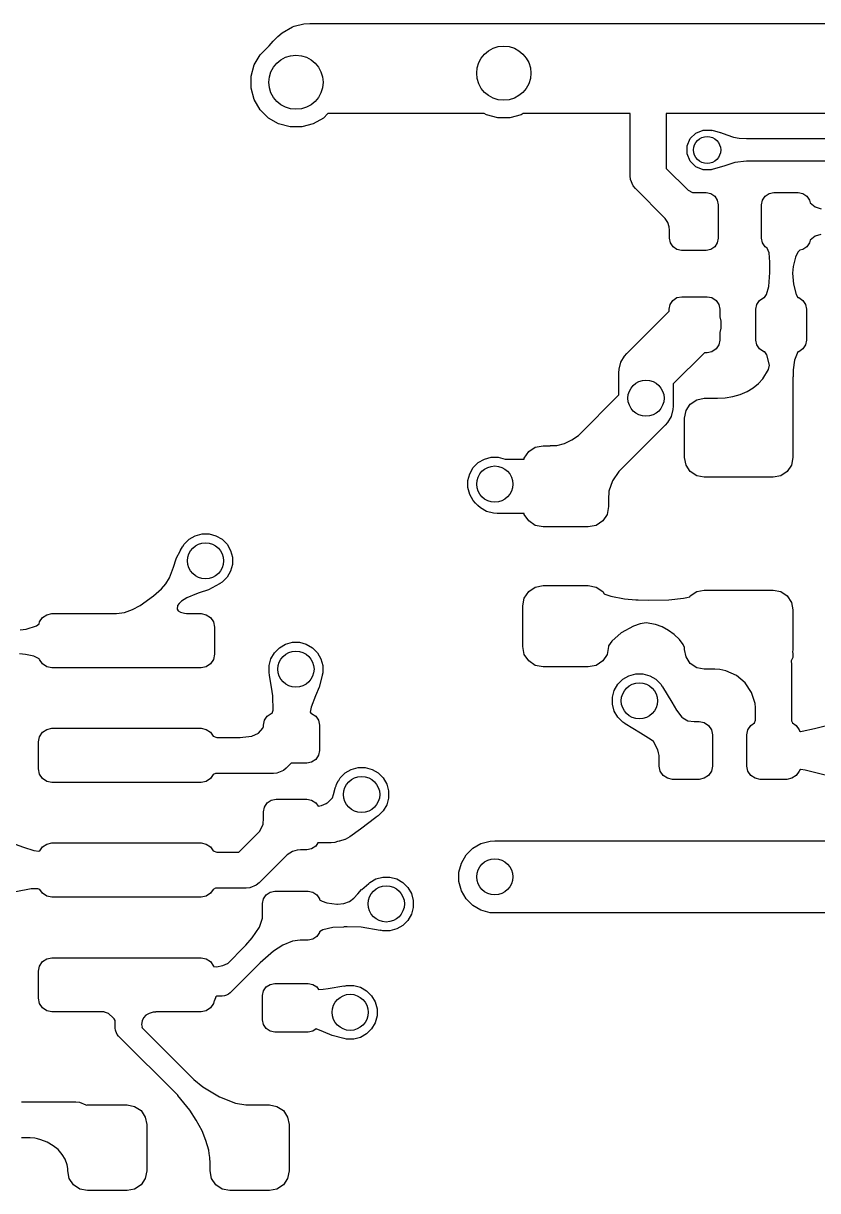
# Model space of a CAD drawing. Extents: x 89 to 178, y -115 to -57.
# Drawn here: x 138.38 to 147.17, y -103.38 to -90.45 of the extents above; entities that cross this region are included whole.
import ezdxf

# ---------------------------------------------------------------- set-up
doc = ezdxf.new("R2010")
doc.units = 0
doc.layers.add('BLACK', color=7, linetype='CONTINUOUS')

msp = doc.modelspace()

# ---------------------------------------------------------------- linework, layer by layer
at = {"layer": 'BLACK', "linetype": 'CONTINUOUS'}
for p, q in [((141.247619, -90.551323), (141.360658, -90.48606)), ((141.360658, -90.48606), (141.381207, -90.480554)), ((141.381207, -90.480554), (141.486737, -90.452277)), ((141.486737, -90.452277), (141.486752, -90.452277)), ((141.486752, -90.452277), (141.552, -90.448)), ((141.552, -90.448), (145.4, -90.448)), ((145.4, -90.448), (146.4, -90.448)), ((146.4, -90.448), (148.767489, -90.448)), ((141.146447, -90.646447), (141.198447, -90.594447)), ((141.198447, -90.594447), (141.24761, -90.551331)), ((141.24761, -90.551331), (141.247619, -90.551323)), ((141.003323, -90.795619), (141.095619, -90.703323)), ((141.095619, -90.703323), (141.100505, -90.700501)), ((141.100505, -90.700501), (141.103324, -90.69562)), ((141.103324, -90.69562), (141.146447, -90.646447)), ((140.93806, -90.908658), (141.003323, -90.795619)), ((140.904278, -91.034737), (140.93806, -90.908658)), ((140.904278, -91.165263), (140.904278, -91.034737)), ((140.93806, -91.291342), (140.904278, -91.165263)), ((141.003323, -91.404381), (140.93806, -91.291342)), ((141.095619, -91.496677), (141.003323, -91.404381)), ((141.208658, -91.56194), (141.095619, -91.496677)), ((141.704381, -91.496677), (141.591342, -91.56194)), ((141.753058, -91.448), (141.704381, -91.496677)), ((143.484513, -91.448), (141.753058, -91.448)), ((143.508658, -91.46194), (143.484513, -91.448)), ((143.634737, -91.495722), (143.508658, -91.46194)), ((143.765263, -91.495722), (143.634737, -91.495722)), ((143.891342, -91.46194), (143.765263, -91.495722)), ((143.915487, -91.448), (143.891342, -91.46194)), ((145.098, -91.448), (143.915487, -91.448)), ((145.098, -92.137), (145.098, -91.448)), ((146.4, -91.448), (145.498, -91.448)), ((145.498, -91.448), (145.498, -92.054158)), ((148.560383, -91.448), (146.4, -91.448)), ((141.334737, -91.595722), (141.208658, -91.56194)), ((141.465263, -91.595722), (141.334737, -91.595722)), ((141.591342, -91.56194), (141.465263, -91.595722)), ((145.824997, -91.662919), (145.906105, -91.629323)), ((145.906105, -91.629323), (145.993895, -91.629323)), ((145.993895, -91.629323), (146.002325, -91.632815)), ((146.002325, -91.632815), (146.005238, -91.632249)), ((146.005238, -91.632249), (146.005791, -91.632375)), ((146.005791, -91.632375), (146.095672, -91.65544)), ((145.729323, -91.806105), (145.762919, -91.724997)), ((145.762919, -91.724997), (145.824997, -91.662919)), ((146.095672, -91.65544), (146.096805, -91.655795)), ((146.096805, -91.655795), (146.167303, -91.681993)), ((146.167303, -91.681993), (146.240248, -91.707943)), ((146.240248, -91.707943), (146.240252, -91.707943)), ((146.240252, -91.707943), (146.240253, -91.707944)), ((146.240253, -91.707944), (146.305291, -91.720367)), ((146.305291, -91.720367), (146.305293, -91.720367)), ((146.305293, -91.720367), (146.305298, -91.720368)), ((146.305298, -91.720368), (146.384576, -91.724431)), ((146.384576, -91.724431), (146.385772, -91.725)), ((146.385772, -91.725), (148.606, -91.725)), ((145.729323, -91.893895), (145.729323, -91.806105)), ((145.762919, -91.975003), (145.729323, -91.893895)), ((145.824997, -92.037081), (145.762919, -91.975003)), ((145.906105, -92.070677), (145.824997, -92.037081)), ((146.14573, -92.026532), (146.006093, -92.06713)), ((146.146789, -92.026168), (146.14573, -92.026532)), ((146.167293, -92.018009), (146.146789, -92.026168)), ((146.167336, -92.017993), (146.167293, -92.018009)), ((146.258366, -91.987534), (146.167336, -92.017993)), ((146.385041, -91.97597), (146.258366, -91.987534)), ((146.38711, -91.975), (146.385041, -91.97597)), ((148.554224, -91.975), (146.38711, -91.975)), ((145.101843, -92.176018), (145.098, -92.137)), ((145.498, -92.054158), (145.73886, -92.295018)), ((145.993895, -92.070677), (145.906105, -92.070677)), ((146.003222, -92.066813), (145.993895, -92.070677)), ((146.006093, -92.06713), (146.003222, -92.066813)), ((145.131706, -92.248114), (145.101843, -92.176018)), ((145.156579, -92.278421), (145.131706, -92.248114)), ((145.486194, -92.608036), (145.156579, -92.278421)), ((145.73886, -92.295018), (145.789427, -92.320122)), ((145.789427, -92.320122), (145.851055, -92.321656)), ((145.851055, -92.321656), (145.85183, -92.322)), ((145.85183, -92.322), (145.938, -92.322)), ((145.938, -92.322), (145.989662, -92.332276)), ((145.989662, -92.332276), (146.033459, -92.361541)), ((146.033459, -92.361541), (146.062724, -92.405338)), ((146.062724, -92.405338), (146.073, -92.457)), ((146.553, -92.457), (146.563276, -92.405338)), ((146.563276, -92.405338), (146.592541, -92.361541)), ((146.592541, -92.361541), (146.636338, -92.332276)), ((146.636338, -92.332276), (146.688, -92.322)), ((146.688, -92.322), (146.958, -92.322)), ((146.958, -92.322), (147.009662, -92.332276)), ((147.009662, -92.332276), (147.053459, -92.361541)), ((147.053459, -92.361541), (147.082724, -92.405338)), ((147.082724, -92.405338), (147.088892, -92.436349)), ((146.073, -92.457), (146.073, -92.827)), ((146.553, -92.827), (146.553, -92.457)), ((147.088892, -92.436349), (147.145531, -92.479342)), ((147.145531, -92.479342), (147.210583, -92.500539)), ((145.514079, -92.652759), (145.486194, -92.608036)), ((145.529344, -92.702088), (145.514079, -92.652759)), ((145.531859, -92.737692), (145.529344, -92.702088)), ((145.532707, -92.741311), (145.531859, -92.737692)), ((145.533, -92.741605), (145.532707, -92.741311)), ((145.533, -92.827), (145.533, -92.741605)), ((147.143797, -92.805502), (147.088877, -92.847725)), ((147.207783, -92.786038), (147.143797, -92.805502)), ((145.543276, -92.878662), (145.533, -92.827)), ((145.572541, -92.922459), (145.543276, -92.878662)), ((145.616338, -92.951724), (145.572541, -92.922459)), ((146.033459, -92.922459), (145.989662, -92.951724)), ((146.062724, -92.878662), (146.033459, -92.922459)), ((146.073, -92.827), (146.062724, -92.878662)), ((146.563276, -92.878662), (146.553, -92.827)), ((146.592541, -92.922459), (146.563276, -92.878662)), ((146.6157, -92.937934), (146.592541, -92.922459)), ((146.635583, -92.989515), (146.6157, -92.937934)), ((147.053459, -92.922459), (147.009662, -92.951724)), ((147.082724, -92.878662), (147.053459, -92.922459)), ((147.088877, -92.847725), (147.082724, -92.878662)), ((145.668, -92.962), (145.616338, -92.951724)), ((145.938, -92.962), (145.668, -92.962)), ((145.989662, -92.951724), (145.938, -92.962)), ((146.645, -93.093445), (146.635583, -92.989515)), ((146.928195, -93.036614), (146.901649, -93.142064)), ((146.928198, -93.036607), (146.928195, -93.036614)), ((146.955111, -92.982015), (146.928198, -93.036607)), ((146.974356, -92.958746), (146.955111, -92.982014)), ((146.955111, -92.982014), (146.955111, -92.982015)), ((147.009662, -92.951724), (146.974356, -92.958746)), ((146.645, -93.204085), (146.645, -93.093445)), ((146.901649, -93.142064), (146.896281, -93.21466)), ((146.631749, -93.360892), (146.64414, -93.205768)), ((146.64414, -93.205768), (146.645, -93.204085)), ((146.896281, -93.21466), (146.904244, -93.336773)), ((146.585301, -93.483891), (146.605903, -93.451516)), ((146.605903, -93.451516), (146.631749, -93.360892)), ((146.904244, -93.336773), (146.904244, -93.336774)), ((146.904244, -93.336774), (146.933666, -93.450474)), ((146.933666, -93.450474), (146.933666, -93.450475)), ((146.933666, -93.450475), (146.954424, -93.483836)), ((145.53, -93.615), (145.540657, -93.561424)), ((145.540657, -93.561424), (145.571005, -93.516005)), ((145.571005, -93.516005), (145.616424, -93.485657)), ((145.616424, -93.485657), (145.67, -93.475)), ((145.67, -93.475), (145.95, -93.475)), ((145.95, -93.475), (146.003576, -93.485657)), ((146.003576, -93.485657), (146.048995, -93.516005)), ((146.048995, -93.516005), (146.079343, -93.561424)), ((146.079343, -93.561424), (146.09, -93.615)), ((146.49, -93.615), (146.500657, -93.561424)), ((146.500657, -93.561424), (146.531005, -93.516005)), ((146.531005, -93.516005), (146.576424, -93.485657)), ((146.576424, -93.485657), (146.585301, -93.483891)), ((146.954424, -93.483836), (146.963576, -93.485657)), ((146.963576, -93.485657), (147.008995, -93.516005)), ((147.008995, -93.516005), (147.039343, -93.561424)), ((147.039343, -93.561424), (147.05, -93.615)), ((145.061368, -94.104368), (145.53, -93.635736)), ((145.53, -93.635736), (145.53, -93.615)), ((146.09, -93.615), (146.09, -93.699438)), ((146.09, -93.699438), (146.102434, -93.745841)), ((146.49, -93.955), (146.49, -93.615)), ((147.05, -93.615), (147.05, -93.955)), ((146.102434, -93.824158), (146.09, -93.870561)), ((146.102434, -93.745841), (146.102434, -93.824158)), ((146.09, -93.955), (146.079343, -94.008576)), ((146.09, -93.870561), (146.09, -93.955)), ((146.500657, -94.008576), (146.49, -93.955)), ((147.05, -93.955), (147.039343, -94.008576)), ((145.035494, -94.133872), (145.061368, -94.104368)), ((145.919264, -94.095), (145.5735, -94.440764)), ((145.95, -94.095), (145.919264, -94.095)), ((146.003576, -94.084343), (145.95, -94.095)), ((146.048995, -94.053995), (146.003576, -94.084343)), ((146.079343, -94.008576), (146.048995, -94.053995)), ((146.531005, -94.053995), (146.500657, -94.008576)), ((146.576424, -94.084343), (146.531005, -94.053995)), ((146.58802, -94.086649), (146.576424, -94.084343)), ((146.609072, -94.119461), (146.58802, -94.086649)), ((146.953295, -94.086387), (146.918202, -94.179218)), ((146.963576, -94.084343), (146.953295, -94.086387)), ((147.008995, -94.053995), (146.963576, -94.084343)), ((147.039343, -94.008576), (147.008995, -94.053995)), ((144.976067, -94.277342), (144.996336, -94.201695)), ((144.996336, -94.201695), (145.035494, -94.133872)), ((146.639791, -94.232369), (146.609072, -94.119461)), ((146.630533, -94.280945), (146.639968, -94.234854)), ((146.639968, -94.234854), (146.639791, -94.232369)), ((146.918199, -94.17923), (146.902901, -94.286272)), ((146.9182, -94.179224), (146.918199, -94.179228)), ((146.918199, -94.179228), (146.918199, -94.17923)), ((146.918202, -94.179218), (146.9182, -94.179224)), ((144.9735, -94.3165), (144.976067, -94.277342)), ((144.9735, -94.562236), (144.9735, -94.3165)), ((146.567694, -94.385317), (146.63053, -94.28095)), ((146.63053, -94.280949), (146.630533, -94.280945)), ((146.63053, -94.28095), (146.63053, -94.280949)), ((146.90037, -94.363682), (146.9, -94.364498)), ((146.9, -94.364498), (146.9, -94.81875)), ((146.9029, -94.286286), (146.90037, -94.363682)), ((146.902901, -94.286272), (146.9029, -94.286286)), ((145.5735, -94.440764), (145.5735, -94.6)), ((146.392545, -94.524377), (146.460072, -94.483659)), ((146.460072, -94.483659), (146.51896, -94.436619)), ((146.51896, -94.436619), (146.567691, -94.385321)), ((146.567691, -94.385321), (146.567692, -94.385318)), ((146.567692, -94.385318), (146.567694, -94.385317)), ((144.524902, -95.010833), (144.9735, -94.562236)), ((145.5735, -94.6), (145.5735, -94.600006)), ((145.5735, -94.600006), (145.5735, -94.6865)), ((145.76407, -94.66407), (145.835038, -94.616651)), ((145.835038, -94.616651), (145.91875, -94.6)), ((145.91875, -94.6), (146.060655, -94.6)), ((146.060655, -94.6), (146.063046, -94.599306)), ((146.063046, -94.599306), (146.148663, -94.596271)), ((146.148663, -94.596271), (146.235936, -94.581698)), ((146.235936, -94.581698), (146.316253, -94.557881)), ((146.316253, -94.557881), (146.392545, -94.524377)), ((145.570933, -94.725658), (145.550664, -94.801305)), ((145.5735, -94.6865), (145.570933, -94.725652)), ((145.570933, -94.725652), (145.570933, -94.725658)), ((145.7, -94.81875), (145.716651, -94.735038)), ((145.716651, -94.735038), (145.76407, -94.66407)), ((145.511506, -94.869128), (145.485632, -94.898632)), ((145.550664, -94.801305), (145.511506, -94.869128)), ((145.7, -95.25625), (145.7, -94.81875)), ((146.9, -94.81875), (146.9, -95.25625)), ((144.452771, -95.059402), (144.524902, -95.010833)), ((145.485632, -94.898632), (144.971611, -95.412652)), ((143.975901, -95.190901), (144.048896, -95.142127)), ((144.048896, -95.142127), (144.135, -95.125)), ((144.135, -95.125), (144.212941, -95.125)), ((144.212941, -95.125), (144.215474, -95.124456)), ((144.215474, -95.124456), (144.286453, -95.122168)), ((144.286453, -95.122168), (144.371303, -95.099033)), ((144.371303, -95.099033), (144.452771, -95.059402)), ((143.485195, -95.272836), (143.560842, -95.252567)), ((143.560842, -95.252567), (143.639158, -95.252567)), ((143.639158, -95.252567), (143.714805, -95.272836)), ((143.924918, -95.275), (143.927127, -95.263896)), ((143.927127, -95.263896), (143.975901, -95.190901)), ((145.716651, -95.339962), (145.7, -95.25625)), ((146.9, -95.25625), (146.883349, -95.339962)), ((143.322836, -95.435195), (143.361994, -95.367372)), ((143.361994, -95.367372), (143.417372, -95.311994)), ((143.417372, -95.311994), (143.485195, -95.272836)), ((143.714805, -95.272836), (143.718553, -95.275)), ((143.718553, -95.275), (143.924918, -95.275)), ((145.76407, -95.41093), (145.716651, -95.339962)), ((146.883349, -95.339962), (146.83593, -95.41093)), ((143.302567, -95.510842), (143.322836, -95.435195)), ((143.302567, -95.589158), (143.302567, -95.510842)), ((144.90384, -95.513962), (144.86302, -95.628011)), ((144.971611, -95.412652), (144.90384, -95.513962)), ((145.835038, -95.458349), (145.76407, -95.41093)), ((145.91875, -95.475), (145.835038, -95.458349)), ((146.68125, -95.475), (145.91875, -95.475)), ((146.764962, -95.458349), (146.68125, -95.475)), ((146.83593, -95.41093), (146.764962, -95.458349)), ((143.322836, -95.664805), (143.302567, -95.589158)), ((144.86302, -95.628015), (144.86044, -95.72057)), ((144.86302, -95.628011), (144.86302, -95.628015)), ((143.361994, -95.732628), (143.322836, -95.664805)), ((143.387868, -95.762132), (143.361994, -95.732628)), ((143.412868, -95.787132), (143.387868, -95.762132)), ((143.442372, -95.813006), (143.412868, -95.787132)), ((144.86044, -95.72057), (144.86, -95.721553)), ((144.86, -95.721553), (144.86, -95.8)), ((143.510195, -95.852164), (143.442372, -95.813006)), ((143.585842, -95.872433), (143.510195, -95.852164)), ((143.625, -95.875), (143.585842, -95.872433)), ((143.924918, -95.875), (143.625, -95.875)), ((143.927127, -95.886104), (143.924918, -95.875)), ((143.975901, -95.959099), (143.927127, -95.886104)), ((144.842873, -95.886104), (144.794099, -95.959099)), ((144.86, -95.8), (144.842873, -95.886104)), ((144.048896, -96.007873), (143.975901, -95.959099)), ((144.135, -96.025), (144.048896, -96.007873)), ((144.635, -96.025), (144.135, -96.025)), ((144.721104, -96.007873), (144.635, -96.025)), ((144.794099, -95.959099), (144.721104, -96.007873)), ((140.161994, -96.217372), (140.217372, -96.161994)), ((140.217372, -96.161994), (140.285195, -96.122836)), ((140.285195, -96.122836), (140.360842, -96.102567)), ((140.360842, -96.102567), (140.439158, -96.102567)), ((140.439158, -96.102567), (140.514805, -96.122836)), ((140.514805, -96.122836), (140.582628, -96.161994)), ((140.582628, -96.161994), (140.638006, -96.217372)), ((140.074735, -96.375516), (140.122771, -96.285435)), ((140.122771, -96.285435), (140.122836, -96.285195)), ((140.122836, -96.285195), (140.12367, -96.283749)), ((140.12367, -96.283749), (140.144499, -96.244691)), ((140.144499, -96.244691), (140.147777, -96.241995)), ((140.147777, -96.241995), (140.161994, -96.217372)), ((140.638006, -96.217372), (140.677164, -96.285195)), ((140.677164, -96.285195), (140.697433, -96.360842)), ((140.043793, -96.471467), (140.073918, -96.377448)), ((140.073918, -96.377448), (140.074735, -96.375516)), ((140.697433, -96.360842), (140.697433, -96.439158)), ((140.000669, -96.590257), (140.043793, -96.471467)), ((140.677164, -96.514805), (140.638006, -96.582628)), ((140.697433, -96.439158), (140.677164, -96.514805)), ((139.910703, -96.710015), (139.958723, -96.655762)), ((139.958723, -96.655762), (140.000669, -96.590257)), ((140.555429, -96.655537), (140.433661, -96.721578)), ((140.556319, -96.655001), (140.555429, -96.655537)), ((140.558306, -96.652048), (140.556319, -96.655001)), ((140.582628, -96.638006), (140.558306, -96.652048)), ((140.638006, -96.582628), (140.582628, -96.638006)), ((143.975901, -96.740901), (144.048896, -96.692127)), ((144.048896, -96.692127), (144.135, -96.675)), ((144.135, -96.675), (144.635, -96.675)), ((144.635, -96.675), (144.721104, -96.692127)), ((144.721104, -96.692127), (144.794099, -96.740901)), ((139.677273, -96.893514), (139.825717, -96.787416)), ((139.825717, -96.787416), (139.910703, -96.710015)), ((140.193109, -96.80849), (140.134858, -96.848557)), ((140.193112, -96.808488), (140.193109, -96.808489)), ((140.193109, -96.808489), (140.193109, -96.80849)), ((140.29891, -96.764631), (140.193112, -96.808488)), ((140.298921, -96.764627), (140.29891, -96.764631)), ((140.298923, -96.764627), (140.298921, -96.764627)), ((140.328316, -96.756267), (140.298923, -96.764627)), ((140.328756, -96.756133), (140.328316, -96.756267)), ((140.431724, -96.722412), (140.328756, -96.756133)), ((140.433661, -96.721578), (140.431724, -96.722412)), ((143.91, -96.9), (143.927127, -96.813896)), ((143.927127, -96.813896), (143.975901, -96.740901)), ((144.794099, -96.740901), (144.810543, -96.765511)), ((144.810543, -96.765511), (144.817901, -96.769583)), ((144.817901, -96.769583), (144.817903, -96.769584)), ((144.817903, -96.769584), (144.883063, -96.792197)), ((144.883063, -96.792197), (144.883066, -96.792198)), ((144.883066, -96.792198), (145.034086, -96.820651)), ((145.034086, -96.820651), (145.034094, -96.820651)), ((145.034094, -96.820651), (145.034104, -96.820653)), ((145.034104, -96.820653), (145.160238, -96.830508)), ((145.526388, -96.830545), (145.688405, -96.812142)), ((145.688405, -96.812142), (145.726819, -96.807779)), ((145.726819, -96.807779), (145.72682, -96.807778)), ((145.72682, -96.807778), (145.726826, -96.807778)), ((145.726826, -96.807778), (145.757731, -96.798556)), ((145.757731, -96.798556), (145.76407, -96.78907)), ((145.76407, -96.78907), (145.835038, -96.741651)), ((145.835038, -96.741651), (145.91875, -96.725)), ((145.91875, -96.725), (146.68125, -96.725)), ((146.68125, -96.725), (146.764962, -96.741651)), ((146.764962, -96.741651), (146.83593, -96.78907)), ((146.83593, -96.78907), (146.883349, -96.860038)), ((139.501235, -96.970955), (139.590785, -96.938902)), ((139.590785, -96.938902), (139.677273, -96.893514)), ((140.090932, -96.895833), (140.086202, -96.93458)), ((140.086202, -96.93458), (140.086202, -96.934582)), ((140.086202, -96.934582), (140.097316, -96.952634)), ((140.106202, -96.874358), (140.090932, -96.895833)), ((140.134856, -96.848559), (140.106202, -96.874358)), ((140.134858, -96.848557), (140.134856, -96.848559)), ((143.91, -97.35), (143.91, -96.9)), ((145.160238, -96.830508), (145.186767, -96.832581)), ((145.186767, -96.832581), (145.298532, -96.834774)), ((145.298532, -96.834774), (145.298804, -96.834893)), ((145.298804, -96.834893), (145.526388, -96.830545)), ((146.883349, -96.860038), (146.9, -96.94375)), ((146.9, -96.94375), (146.9, -97.38125)), ((138.557433, -97.09763), (138.561418, -97.077597)), ((138.561418, -97.077597), (138.593934, -97.028934)), ((138.593934, -97.028934), (138.642597, -96.996418)), ((138.642597, -96.996418), (138.7, -96.985)), ((138.7, -96.985), (139.40986, -96.985)), ((139.40986, -96.985), (139.411132, -96.983723)), ((139.411132, -96.983723), (139.414036, -96.982933)), ((139.414036, -96.982933), (139.501235, -96.970955)), ((140.097316, -96.952634), (140.097319, -96.952637)), ((140.097319, -96.952637), (140.121103, -96.967977)), ((140.121103, -96.967977), (140.121105, -96.967978)), ((140.121105, -96.967978), (140.167809, -96.980372)), ((140.167809, -96.980372), (140.189729, -96.981791)), ((140.189729, -96.981791), (140.196248, -96.985)), ((140.196248, -96.985), (140.35, -96.985)), ((140.35, -96.985), (140.407403, -96.996418)), ((140.407403, -96.996418), (140.456066, -97.028934)), ((140.456066, -97.028934), (140.488582, -97.077597)), ((140.488582, -97.077597), (140.5, -97.135)), ((138.349069, -97.165238), (138.414524, -97.157414)), ((138.414524, -97.157414), (138.528538, -97.11859)), ((138.528538, -97.11859), (138.557433, -97.09763)), ((140.5, -97.135), (140.5, -97.435)), ((144.999298, -97.195815), (144.894894, -97.288878)), ((145.134755, -97.123277), (144.999298, -97.195815)), ((145.208678, -97.099186), (145.134755, -97.123277)), ((145.274967, -97.087107), (145.208678, -97.099186)), ((145.379652, -97.104806), (145.274967, -97.087107)), ((145.379665, -97.10481), (145.379652, -97.104806)), ((145.451792, -97.132366), (145.379665, -97.10481)), ((145.524033, -97.171514), (145.451792, -97.132366)), ((145.586985, -97.2176), (145.524033, -97.171514)), ((141.217372, -97.361994), (141.285195, -97.322836)), ((141.285195, -97.322836), (141.360842, -97.302567)), ((141.360842, -97.302567), (141.439158, -97.302567)), ((141.439158, -97.302567), (141.514805, -97.322836)), ((141.514805, -97.322836), (141.582628, -97.361994)), ((144.894894, -97.288879), (144.86, -97.342597)), ((144.894894, -97.288878), (144.894894, -97.288879)), ((145.643202, -97.27317), (145.586985, -97.2176)), ((145.643206, -97.273174), (145.643202, -97.27317)), ((145.683508, -97.328145), (145.643206, -97.273174)), ((145.7, -97.361028), (145.683508, -97.328145)), ((138.408596, -97.436016), (138.342658, -97.431436)), ((138.49825, -97.456555), (138.408596, -97.436016)), ((138.498252, -97.456556), (138.49825, -97.456555)), ((138.559975, -97.485153), (138.498252, -97.456556)), ((140.5, -97.435), (140.488582, -97.492403)), ((141.122836, -97.485195), (141.161994, -97.417372)), ((141.161994, -97.417372), (141.217372, -97.361994)), ((141.582628, -97.361994), (141.638006, -97.417372)), ((141.638006, -97.417372), (141.677164, -97.485195)), ((143.927127, -97.436104), (143.91, -97.35)), ((143.975901, -97.509099), (143.927127, -97.436104)), ((144.842873, -97.436104), (144.794099, -97.509099)), ((144.86, -97.35), (144.842873, -97.436104)), ((144.86, -97.342597), (144.86, -97.35)), ((145.7, -97.38125), (145.7, -97.361028)), ((145.716651, -97.464962), (145.7, -97.38125)), ((145.76407, -97.53593), (145.716651, -97.464962)), ((146.897598, -97.469387), (146.881204, -97.508965)), ((146.9, -97.38125), (146.893931, -97.411761)), ((146.893931, -97.411761), (146.897598, -97.420614)), ((146.897598, -97.420614), (146.897598, -97.469387)), ((138.561418, -97.492403), (138.559975, -97.485153)), ((138.593934, -97.541066), (138.561418, -97.492403)), ((138.642597, -97.573582), (138.593934, -97.541066)), ((138.7, -97.585), (138.642597, -97.573582)), ((140.35, -97.585), (138.7, -97.585)), ((140.407403, -97.573582), (140.35, -97.585)), ((140.456066, -97.541066), (140.407403, -97.573582)), ((140.488582, -97.492403), (140.456066, -97.541066)), ((141.102567, -97.560842), (141.122836, -97.485195)), ((141.102567, -97.639158), (141.102567, -97.560842)), ((141.677164, -97.485195), (141.697433, -97.560842)), ((141.697433, -97.560842), (141.697433, -97.639158)), ((144.048896, -97.557873), (143.975901, -97.509099)), ((144.135, -97.575), (144.048896, -97.557873)), ((144.635, -97.575), (144.135, -97.575)), ((144.721104, -97.557873), (144.635, -97.575)), ((144.794099, -97.509099), (144.721104, -97.557873)), ((145.835038, -97.583349), (145.76407, -97.53593)), ((145.91875, -97.6), (145.835038, -97.583349)), ((146.881204, -97.508965), (146.885, -97.5475)), ((146.885, -97.5475), (146.885, -98.173231)), ((141.109064, -97.663408), (141.102567, -97.639158)), ((141.10761, -97.669665), (141.109064, -97.663408)), ((141.129029, -97.798871), (141.10761, -97.669665)), ((141.690946, -97.670593), (141.65597, -97.798871)), ((141.697433, -97.639158), (141.690318, -97.665708)), ((141.690318, -97.665708), (141.691126, -97.669835)), ((141.691126, -97.669835), (141.690946, -97.670593)), ((144.961994, -97.767372), (145.017372, -97.711994)), ((145.017372, -97.711994), (145.085195, -97.672836)), ((145.085195, -97.672836), (145.160842, -97.652567)), ((145.160842, -97.652567), (145.239158, -97.652567)), ((145.239158, -97.652567), (145.314805, -97.672836)), ((145.314805, -97.672836), (145.382628, -97.711994)), ((145.382628, -97.711994), (145.438006, -97.767372)), ((146.032317, -97.6), (145.91875, -97.6)), ((146.034905, -97.60127), (146.032317, -97.6)), ((146.089322, -97.604732), (146.034905, -97.60127)), ((146.089332, -97.604733), (146.089322, -97.604732)), ((146.156683, -97.618371), (146.089332, -97.604733)), ((146.156696, -97.618374), (146.156683, -97.618371)), ((146.274438, -97.670088), (146.156696, -97.618374)), ((146.274441, -97.67009), (146.274438, -97.670088)), ((146.36997, -97.751566), (146.274441, -97.67009)), ((141.145147, -97.896106), (141.129029, -97.798871)), ((141.655452, -97.800364), (141.614815, -97.896099)), ((141.65597, -97.798871), (141.655452, -97.800364)), ((144.902567, -97.910842), (144.922836, -97.835195)), ((144.922836, -97.835195), (144.961994, -97.767372)), ((145.438006, -97.767372), (145.451416, -97.790599)), ((145.451416, -97.790599), (145.4555, -97.793348)), ((145.4555, -97.793348), (145.455757, -97.793752)), ((145.455757, -97.793752), (145.558924, -97.963996)), ((146.36997, -97.751567), (146.36997, -97.751566)), ((146.369973, -97.751569), (146.36997, -97.751567)), ((146.44106, -97.859236), (146.369973, -97.751569)), ((141.145392, -97.897582), (141.145147, -97.896106)), ((141.149197, -98.055694), (141.145392, -97.897582)), ((141.614815, -97.896099), (141.567462, -98.020897)), ((144.902567, -97.989158), (144.902567, -97.910842)), ((145.558924, -97.963996), (145.611608, -98.053179)), ((146.480312, -97.981933), (146.44106, -97.859236)), ((146.480312, -97.981935), (146.480312, -97.981933)), ((146.484085, -98.026051), (146.480312, -97.981935)), ((141.081005, -98.121005), (141.126424, -98.090657)), ((141.126424, -98.090657), (141.136301, -98.088692)), ((141.136301, -98.088692), (141.149197, -98.055694)), ((141.56746, -98.020904), (141.558149, -98.075455)), ((141.558149, -98.075455), (141.565052, -98.088961)), ((141.565052, -98.088961), (141.573576, -98.090657)), ((141.567462, -98.020897), (141.56746, -98.020904)), ((141.573576, -98.090657), (141.618995, -98.121005)), ((144.922836, -98.064805), (144.902567, -97.989158)), ((144.961994, -98.132628), (144.922836, -98.064805)), ((145.611608, -98.053179), (145.669379, -98.129802)), ((146.485, -98.028018), (146.484085, -98.026051)), ((146.485, -98.1639), (146.485, -98.028018)), ((141.033319, -98.25419), (141.04, -98.234195)), ((141.04, -98.22), (141.050657, -98.166424)), ((141.04, -98.234195), (141.04, -98.22)), ((141.050657, -98.166424), (141.081005, -98.121005)), ((141.618995, -98.121005), (141.649343, -98.166424)), ((141.649343, -98.166424), (141.66, -98.22)), ((141.66, -98.22), (141.66, -98.5)), ((145.017372, -98.188006), (144.961994, -98.132628)), ((145.04054, -98.201382), (145.017372, -98.188006)), ((145.043752, -98.205757), (145.04054, -98.201382)), ((145.21396, -98.308901), (145.043752, -98.205757)), ((145.669379, -98.129802), (145.679333, -98.140482)), ((145.679333, -98.140482), (145.737141, -98.170914)), ((145.737141, -98.170914), (145.806145, -98.178437)), ((145.806145, -98.178437), (145.808997, -98.18)), ((145.808997, -98.18), (145.8625, -98.18)), ((145.8625, -98.18), (145.918946, -98.191228)), ((145.918946, -98.191228), (145.966798, -98.223202)), ((145.966798, -98.223202), (145.998772, -98.271054)), ((146.401228, -98.271054), (146.433202, -98.223202)), ((146.433202, -98.223202), (146.4738, -98.196074)), ((146.4738, -98.196074), (146.485, -98.1639)), ((146.885, -98.173231), (146.895661, -98.195715)), ((146.895661, -98.195715), (146.936798, -98.223202)), ((146.936798, -98.223202), (146.968772, -98.271054)), ((147.136303, -98.256099), (147.329635, -98.208668)), ((138.55, -98.405), (138.561418, -98.347597)), ((138.561418, -98.347597), (138.593934, -98.298934)), ((138.593934, -98.298934), (138.642597, -98.266418)), ((138.642597, -98.266418), (138.7, -98.255)), ((138.7, -98.255), (140.35, -98.255)), ((140.35, -98.255), (140.407403, -98.266418)), ((140.407403, -98.266418), (140.456066, -98.298934)), ((140.456066, -98.298934), (140.484234, -98.341091)), ((140.484234, -98.341091), (140.523607, -98.355)), ((140.523607, -98.355), (140.783155, -98.355)), ((140.783155, -98.355), (140.783227, -98.35497)), ((140.783227, -98.35497), (140.811087, -98.354781)), ((140.811087, -98.354781), (140.913663, -98.342651)), ((140.913663, -98.342651), (140.986893, -98.309754)), ((140.986893, -98.309754), (141.033319, -98.25419)), ((145.21396, -98.308902), (145.21396, -98.308901)), ((145.213996, -98.308924), (145.21396, -98.308902)), ((145.331506, -98.38128), (145.213996, -98.308924)), ((145.998772, -98.271054), (146.01, -98.3275)), ((146.01, -98.3275), (146.01, -98.6725)), ((146.39, -98.3275), (146.401228, -98.271054)), ((146.39, -98.6725), (146.39, -98.3275)), ((146.968772, -98.271054), (146.970949, -98.282003)), ((146.970949, -98.282003), (146.984146, -98.28912)), ((146.984146, -98.28912), (147.002039, -98.288029)), ((147.002039, -98.288029), (147.002041, -98.288028)), ((147.002041, -98.288028), (147.002048, -98.288028)), ((147.002048, -98.288028), (147.136303, -98.256099)), ((138.55, -98.705), (138.55, -98.405)), ((141.66, -98.5), (141.649343, -98.553576)), ((145.33151, -98.381284), (145.331506, -98.38128)), ((145.331513, -98.381286), (145.33151, -98.381284)), ((145.355017, -98.402088), (145.331513, -98.381286)), ((145.405592, -98.495081), (145.355017, -98.402088)), ((145.405592, -98.495084), (145.405592, -98.495081)), ((145.405594, -98.495087), (145.405592, -98.495084)), ((145.412963, -98.525723), (145.405594, -98.495087)), ((141.573576, -98.629343), (141.52, -98.64)), ((141.618995, -98.598995), (141.573576, -98.629343)), ((141.649343, -98.553576), (141.618995, -98.598995)), ((145.419834, -98.554284), (145.412963, -98.525723)), ((145.419953, -98.598736), (145.419834, -98.554284)), ((145.42, -98.598984), (145.419953, -98.598736)), ((145.42, -98.6725), (145.42, -98.598984)), ((138.561418, -98.762403), (138.55, -98.705)), ((140.510128, -98.755743), (140.484736, -98.768157)), ((140.517016, -98.755), (140.510128, -98.755743)), ((141.15, -98.755), (140.517016, -98.755)), ((141.189018, -98.751157), (141.15, -98.755)), ((141.261114, -98.721294), (141.189018, -98.751157)), ((141.291421, -98.696421), (141.261114, -98.721294)), ((141.347842, -98.64), (141.291421, -98.696421)), ((141.52, -98.64), (141.347842, -98.64)), ((141.888994, -98.804976), (141.944372, -98.749598)), ((141.944372, -98.749598), (142.012195, -98.71044)), ((142.012195, -98.71044), (142.087842, -98.690171)), ((142.087842, -98.690171), (142.166158, -98.690171)), ((142.166158, -98.690171), (142.241805, -98.71044)), ((142.241805, -98.71044), (142.309628, -98.749598)), ((142.309628, -98.749598), (142.365006, -98.804976)), ((145.431228, -98.728946), (145.42, -98.6725)), ((145.463202, -98.776798), (145.431228, -98.728946)), ((145.998772, -98.728946), (145.966798, -98.776798)), ((146.01, -98.6725), (145.998772, -98.728946)), ((146.401228, -98.728946), (146.39, -98.6725)), ((146.433202, -98.776798), (146.401228, -98.728946)), ((146.968772, -98.728946), (146.936798, -98.776798)), ((146.97026, -98.721461), (146.968772, -98.728946)), ((146.98853, -98.711433), (146.97026, -98.721461)), ((147.035995, -98.718092), (146.98853, -98.711433)), ((147.136234, -98.743882), (147.035994, -98.718092)), ((147.035994, -98.718092), (147.035995, -98.718092)), ((147.136361, -98.743914), (147.136234, -98.743882)), ((147.329634, -98.791331), (147.136361, -98.743914)), ((138.593934, -98.811066), (138.561418, -98.762403)), ((138.642597, -98.843582), (138.593934, -98.811066)), ((138.7, -98.855), (138.642597, -98.843582)), ((140.35, -98.855), (138.7, -98.855)), ((140.407403, -98.843582), (140.35, -98.855)), ((140.456066, -98.811066), (140.407403, -98.843582)), ((140.484736, -98.768157), (140.456066, -98.811066)), ((141.833793, -98.91453), (141.845178, -98.890179)), ((141.845178, -98.890179), (141.849836, -98.872799)), ((141.849836, -98.872799), (141.868089, -98.841183)), ((141.868089, -98.841183), (141.871799, -98.83325)), ((141.871799, -98.83325), (141.873643, -98.831563)), ((141.873643, -98.831563), (141.888994, -98.804976)), ((142.365006, -98.804976), (142.404164, -98.872799)), ((142.404164, -98.872799), (142.424433, -98.948446)), ((145.511054, -98.808772), (145.463202, -98.776798)), ((145.5675, -98.82), (145.511054, -98.808772)), ((145.8625, -98.82), (145.5675, -98.82)), ((145.918946, -98.808772), (145.8625, -98.82)), ((145.966798, -98.776798), (145.918946, -98.808772)), ((146.481054, -98.808772), (146.433202, -98.776798)), ((146.5375, -98.82), (146.481054, -98.808772)), ((146.8325, -98.82), (146.5375, -98.82)), ((146.888946, -98.808772), (146.8325, -98.82)), ((146.936798, -98.776798), (146.888946, -98.808772)), ((141.806123, -99.025638), (141.815795, -98.986327)), ((141.815795, -98.986327), (141.833041, -98.91666)), ((141.833041, -98.91666), (141.833793, -98.91453)), ((142.424433, -98.948446), (142.424433, -99.026762)), ((141.04, -99.18), (141.050657, -99.126424)), ((141.050657, -99.126424), (141.081005, -99.081005)), ((141.081005, -99.081005), (141.126424, -99.050657)), ((141.126424, -99.050657), (141.18, -99.04)), ((141.18, -99.04), (141.52, -99.04)), ((141.52, -99.04), (141.573576, -99.050657)), ((141.573576, -99.050657), (141.618995, -99.081005)), ((141.618995, -99.081005), (141.644242, -99.11879)), ((141.644242, -99.11879), (141.683591, -99.110708)), ((141.683591, -99.110708), (141.732766, -99.087979)), ((141.732766, -99.087979), (141.747009, -99.080945)), ((141.747009, -99.080945), (141.751085, -99.080676)), ((141.751085, -99.080676), (141.806123, -99.025638)), ((142.404164, -99.102409), (142.365006, -99.170232)), ((142.424433, -99.026762), (142.404164, -99.102409)), ((141.036341, -99.316413), (141.039342, -99.249849)), ((141.039342, -99.249849), (141.04, -99.248443)), ((141.04, -99.248443), (141.04, -99.18)), ((142.284781, -99.243666), (142.113275, -99.371418)), ((142.288489, -99.237814), (142.284781, -99.243666)), ((142.309628, -99.22561), (142.288489, -99.237814)), ((142.365006, -99.170232), (142.309628, -99.22561)), ((140.767158, -99.625), (141.000024, -99.392132)), ((141.000024, -99.392132), (141.036341, -99.316413)), ((142.11322, -99.371459), (141.996939, -99.457021)), ((142.113275, -99.371418), (142.11322, -99.371459)), ((138.593934, -99.568934), (138.642597, -99.536418)), ((138.642597, -99.536418), (138.7, -99.525)), ((138.7, -99.525), (140.35, -99.525)), ((140.35, -99.525), (140.407403, -99.536418)), ((140.407403, -99.536418), (140.456066, -99.568934)), ((141.64171, -99.525), (141.618995, -99.558995)), ((141.789604, -99.525), (141.64171, -99.525)), ((141.828622, -99.521157), (141.789604, -99.525)), ((141.858534, -99.508766), (141.828622, -99.521157)), ((141.879956, -99.505241), (141.858534, -99.508766)), ((141.881706, -99.504812), (141.879956, -99.505241)), ((141.941694, -99.485113), (141.881706, -99.504812)), ((141.943344, -99.484428), (141.941694, -99.485113)), ((141.995305, -99.458028), (141.943344, -99.484428)), ((141.996939, -99.457021), (141.995305, -99.458028)), ((143.356495, -99.582659), (143.446927, -99.530448)), ((143.446927, -99.530448), (143.54779, -99.503422)), ((143.54779, -99.503422), (143.6, -99.5)), ((143.6, -99.5), (156, -99.5)), ((138.292478, -99.539119), (138.385421, -99.571266)), ((138.385421, -99.571266), (138.385435, -99.57127)), ((138.385435, -99.57127), (138.385454, -99.571277)), ((138.385454, -99.571277), (138.499846, -99.607517)), ((138.499846, -99.607517), (138.55622, -99.616262)), ((138.55622, -99.616262), (138.565263, -99.611841)), ((138.565263, -99.611841), (138.593934, -99.568934)), ((140.456066, -99.568934), (140.484234, -99.611091)), ((140.484234, -99.611091), (140.523607, -99.625)), ((140.523607, -99.625), (140.767158, -99.625)), ((141.303554, -99.654288), (140.991421, -99.966421)), ((141.363315, -99.617825), (141.303554, -99.654288)), ((141.363319, -99.617823), (141.363315, -99.617825)), ((141.414001, -99.602832), (141.363319, -99.617823)), ((141.414008, -99.602831), (141.414001, -99.602832)), ((141.450395, -99.600883), (141.414008, -99.602831)), ((141.454244, -99.60001), (141.450395, -99.600883)), ((141.454254, -99.6), (141.454244, -99.60001)), ((141.52, -99.6), (141.454254, -99.6)), ((141.573576, -99.589343), (141.52, -99.6)), ((141.618995, -99.558995), (141.573576, -99.589343)), ((143.230448, -99.746927), (143.282659, -99.656495)), ((143.282659, -99.656495), (143.356495, -99.582659)), ((143.203422, -99.84779), (143.230448, -99.746927)), ((142.217372, -99.961994), (142.285195, -99.922836)), ((142.285195, -99.922836), (142.360842, -99.902567)), ((142.360842, -99.902567), (142.439158, -99.902567)), ((142.439158, -99.902567), (142.514805, -99.922836)), ((142.514805, -99.922836), (142.582628, -99.961994)), ((143.203422, -99.95221), (143.203422, -99.84779)), ((138.469304, -100.033733), (138.300182, -100.064607)), ((138.543013, -100.030871), (138.469304, -100.033733)), ((138.565764, -100.038908), (138.543013, -100.030871)), ((138.593934, -100.081066), (138.565764, -100.038908)), ((140.484736, -100.038157), (140.456066, -100.081066)), ((140.510128, -100.025743), (140.484736, -100.038157)), ((140.517016, -100.025), (140.510128, -100.025743)), ((140.85, -100.025), (140.517016, -100.025)), ((140.889018, -100.021157), (140.85, -100.025)), ((140.961114, -99.991294), (140.889018, -100.021157)), ((140.991421, -99.966421), (140.961114, -99.991294)), ((142.083947, -100.088076), (142.126408, -100.040526)), ((142.126408, -100.040526), (142.127597, -100.039373)), ((142.127597, -100.039373), (142.205071, -99.974294)), ((142.205071, -99.974294), (142.217372, -99.961994)), ((142.582628, -99.961994), (142.638006, -100.017372)), ((142.638006, -100.017372), (142.677164, -100.085195)), ((143.230448, -100.053073), (143.203422, -99.95221)), ((143.282659, -100.143505), (143.230448, -100.053073)), ((138.642597, -100.113582), (138.593934, -100.081066)), ((138.7, -100.125), (138.642597, -100.113582)), ((140.35, -100.125), (138.7, -100.125)), ((140.407403, -100.113582), (140.35, -100.125)), ((140.456066, -100.081066), (140.407403, -100.113582)), ((141.03, -100.195), (141.040276, -100.143338)), ((141.040276, -100.143338), (141.069541, -100.099541)), ((141.069541, -100.099541), (141.113338, -100.070276)), ((141.113338, -100.070276), (141.165, -100.06)), ((141.165, -100.06), (141.535, -100.06)), ((141.535, -100.06), (141.586662, -100.070276)), ((141.586662, -100.070276), (141.630459, -100.099541)), ((141.630459, -100.099541), (141.659724, -100.143338)), ((141.659724, -100.143338), (141.661912, -100.15434)), ((141.661912, -100.15434), (141.691845, -100.169972)), ((141.691845, -100.169972), (141.743506, -100.186336)), ((141.928402, -100.196361), (141.993114, -100.172218)), ((141.993114, -100.172218), (142.041098, -100.135236)), ((142.041098, -100.135236), (142.083947, -100.088076)), ((142.677164, -100.085195), (142.697433, -100.160842)), ((142.697433, -100.160842), (142.697433, -100.239158)), ((143.356495, -100.217341), (143.282659, -100.143505)), ((141.03, -100.358258), (141.03, -100.195)), ((141.743506, -100.186336), (141.850768, -100.202211)), ((141.850768, -100.202211), (141.861716, -100.202553)), ((141.861716, -100.202553), (141.928402, -100.196361)), ((142.697433, -100.239158), (142.677164, -100.314805)), ((143.446927, -100.269552), (143.356495, -100.217341)), ((143.54779, -100.296578), (143.446927, -100.269552)), ((143.6, -100.3), (143.54779, -100.296578)), ((156.201375, -100.3), (143.6, -100.3)), ((140.995018, -100.457626), (141.03, -100.358258)), ((142.582628, -100.438006), (142.514805, -100.477164)), ((142.638006, -100.382628), (142.582628, -100.438006)), ((142.677164, -100.314805), (142.638006, -100.382628)), ((140.916662, -100.576386), (140.995018, -100.457626)), ((141.630459, -100.560459), (141.586662, -100.589724)), ((141.659724, -100.516662), (141.630459, -100.560459)), ((141.661226, -100.509106), (141.659724, -100.516662)), ((141.6959, -100.488424), (141.661226, -100.509106)), ((141.808338, -100.461953), (141.6959, -100.488424)), ((141.928917, -100.455585), (141.808338, -100.461953)), ((141.93023, -100.455), (141.928917, -100.455585)), ((141.967448, -100.455), (141.93023, -100.455)), ((142.122193, -100.458402), (141.967448, -100.455)), ((142.122197, -100.458403), (142.122193, -100.458402)), ((142.330352, -100.492418), (142.122197, -100.458403)), ((142.336881, -100.491012), (142.330352, -100.492418)), ((142.360842, -100.497433), (142.336881, -100.491012)), ((142.439158, -100.497433), (142.360842, -100.497433)), ((142.514805, -100.477164), (142.439158, -100.497433)), ((140.645168, -100.858055), (140.827177, -100.676046)), ((140.827177, -100.676046), (140.827671, -100.674764)), ((140.827671, -100.674764), (140.844094, -100.656609)), ((140.844094, -100.656609), (140.916662, -100.576386)), ((141.253423, -100.656607), (141.152922, -100.72199)), ((141.361888, -100.611691), (141.253423, -100.656607)), ((141.446515, -100.601792), (141.361888, -100.611691)), ((141.449599, -100.600994), (141.446515, -100.601792)), ((141.450599, -100.6), (141.449599, -100.600994)), ((141.535, -100.6), (141.450599, -100.6)), ((141.586662, -100.589724), (141.535, -100.6)), ((138.593934, -100.838934), (138.642597, -100.806418)), ((138.642597, -100.806418), (138.7, -100.795)), ((138.7, -100.795), (140.35, -100.795)), ((140.35, -100.795), (140.407403, -100.806418)), ((140.407403, -100.806418), (140.456066, -100.838934)), ((141.152922, -100.72199), (141.005225, -100.852509)), ((138.55, -100.945), (138.561418, -100.887597)), ((138.55, -101.245), (138.55, -100.945)), ((138.561418, -100.887597), (138.593934, -100.838934)), ((140.456066, -100.838934), (140.488582, -100.887597)), ((140.488582, -100.887597), (140.489572, -100.892578)), ((140.489572, -100.892578), (140.519216, -100.897171)), ((140.519216, -100.897171), (140.592585, -100.882513)), ((140.592585, -100.882513), (140.641102, -100.858338)), ((140.641102, -100.858338), (140.645168, -100.858055)), ((141.003765, -100.85301), (140.673388, -101.183388)), ((141.005225, -100.852509), (141.003765, -100.85301)), ((141.113338, -101.090276), (141.165, -101.08)), ((141.165, -101.08), (141.535, -101.08)), ((141.535, -101.08), (141.586662, -101.090276)), ((140.609386, -101.217598), (140.585, -101.22)), ((140.609387, -101.217598), (140.609386, -101.217598)), ((140.630967, -101.208659), (140.609387, -101.217598)), ((140.654446, -101.198934), (140.630967, -101.208659)), ((140.654451, -101.198928), (140.654446, -101.198934)), ((140.673388, -101.183388), (140.654451, -101.198928)), ((141.03, -101.215), (141.040276, -101.163338)), ((141.03, -101.485), (141.03, -101.215)), ((141.040276, -101.163338), (141.069541, -101.119541)), ((141.069541, -101.119541), (141.113338, -101.090276)), ((141.586662, -101.090276), (141.630459, -101.119541)), ((141.630459, -101.119541), (141.648598, -101.146687)), ((141.648598, -101.146687), (141.702418, -101.145392)), ((141.702418, -101.145392), (141.702423, -101.145391)), ((141.702423, -101.145391), (141.702426, -101.145391)), ((141.702426, -101.145391), (141.758372, -101.136116)), ((141.758372, -101.136116), (141.930333, -101.10761)), ((141.930333, -101.10761), (141.936591, -101.109064)), ((141.936591, -101.109064), (141.960842, -101.102567)), ((141.960842, -101.102567), (142.039158, -101.102567)), ((142.039158, -101.102567), (142.114805, -101.122836)), ((142.114805, -101.122836), (142.182628, -101.161994)), ((142.182628, -101.161994), (142.238006, -101.217372)), ((142.238006, -101.217372), (142.277164, -101.285195)), ((138.561418, -101.302403), (138.55, -101.245)), ((138.593934, -101.351066), (138.561418, -101.302403)), ((140.488582, -101.302403), (140.456066, -101.351066)), ((140.49507, -101.269782), (140.488582, -101.302403)), ((140.497535, -101.267385), (140.49507, -101.269782)), ((140.513577, -101.23013), (140.497535, -101.267385)), ((140.525147, -101.22), (140.513577, -101.23013)), ((140.585, -101.22), (140.525147, -101.22)), ((142.277164, -101.285195), (142.297433, -101.360842)), ((138.642597, -101.383582), (138.593934, -101.351066)), ((138.7, -101.395), (138.642597, -101.383582)), ((139.277202, -101.395), (138.7, -101.395)), ((139.283541, -101.400197), (139.277202, -101.395)), ((139.326738, -101.413273), (139.283541, -101.400197)), ((139.326739, -101.413274), (139.326738, -101.413273)), ((139.37856, -101.461841), (139.326739, -101.413274)), ((139.38962, -101.472206), (139.37856, -101.461841)), ((139.4, -101.489459), (139.38962, -101.472206)), ((139.712803, -101.461839), (139.697489, -101.495678)), ((139.7406, -101.431769), (139.712803, -101.461838)), ((139.712803, -101.461838), (139.712803, -101.461839)), ((139.740607, -101.431764), (139.7406, -101.431769)), ((139.774568, -101.412137), (139.740607, -101.431764)), ((139.774574, -101.412135), (139.774568, -101.412137)), ((139.819824, -101.399257), (139.774574, -101.412135)), ((139.84526, -101.397228), (139.819824, -101.399257)), ((139.849651, -101.395), (139.84526, -101.397228)), ((140.35, -101.395), (139.849651, -101.395)), ((140.407403, -101.383582), (140.35, -101.395)), ((140.456066, -101.351066), (140.407403, -101.383582)), ((142.297433, -101.439158), (142.277164, -101.514805)), ((142.297433, -101.360842), (142.297433, -101.439158)), ((139.4, -101.575), (139.4, -101.489459)), ((139.402402, -101.599386), (139.4, -101.575)), ((139.402402, -101.599387), (139.402402, -101.599386)), ((139.406353, -101.608924), (139.402402, -101.599387)), ((139.697489, -101.495678), (139.692473, -101.536085)), ((139.692473, -101.536085), (139.697276, -101.565549)), ((139.697276, -101.565549), (139.696332, -101.569556)), ((139.696332, -101.569556), (140.269145, -102.142369)), ((141.040276, -101.536662), (141.03, -101.485)), ((141.069541, -101.580459), (141.040276, -101.536662)), ((141.113338, -101.609724), (141.069541, -101.580459)), ((141.624264, -101.584598), (141.586662, -101.609724)), ((141.703898, -101.614815), (141.624264, -101.584598)), ((142.238006, -101.582628), (142.182628, -101.638006)), ((142.277164, -101.514805), (142.238006, -101.582628)), ((139.421066, -101.644446), (139.406353, -101.608924)), ((139.421071, -101.644451), (139.421066, -101.644446)), ((139.436612, -101.663388), (139.421071, -101.644451)), ((140.092417, -102.319193), (139.436612, -101.663388)), ((141.165, -101.62), (141.113338, -101.609724)), ((141.535, -101.62), (141.165, -101.62)), ((141.586662, -101.609724), (141.535, -101.62)), ((141.799634, -101.655452), (141.703898, -101.614815)), ((141.801127, -101.65597), (141.799634, -101.655452)), ((141.929406, -101.690946), (141.801127, -101.65597)), ((141.930164, -101.691126), (141.929406, -101.690946)), ((141.93429, -101.690318), (141.930164, -101.691126)), ((141.960842, -101.697433), (141.93429, -101.690318)), ((142.039158, -101.697433), (141.960842, -101.697433)), ((142.114805, -101.677164), (142.039158, -101.697433)), ((142.182628, -101.638006), (142.114805, -101.677164)), ((140.269145, -102.142369), (140.271267, -102.143139)), ((140.271267, -102.143139), (140.370902, -102.226381)), ((140.370902, -102.226381), (140.552502, -102.334877)), ((140.093051, -102.32126), (140.092417, -102.319193)), ((140.22642, -102.482836), (140.093051, -102.32126)), ((140.552502, -102.334877), (140.731695, -102.404589)), ((138.363312, -102.39), (138.965, -102.39)), ((138.965, -102.39), (139.004018, -102.393843)), ((139.004018, -102.393843), (139.076114, -102.423706)), ((139.076114, -102.423706), (139.080823, -102.427571)), ((139.080823, -102.427571), (139.09375, -102.425)), ((139.09375, -102.425), (139.53125, -102.425)), ((139.53125, -102.425), (139.614962, -102.441651)), ((139.614962, -102.441651), (139.68593, -102.48907)), ((139.68593, -102.48907), (139.733349, -102.560038)), ((140.297719, -102.593389), (140.22642, -102.482836)), ((140.731695, -102.404589), (140.844988, -102.425)), ((140.844988, -102.425), (141.10625, -102.425)), ((141.10625, -102.425), (141.189962, -102.441651)), ((141.189962, -102.441651), (141.26093, -102.48907)), ((141.26093, -102.48907), (141.308349, -102.560038)), ((139.733349, -102.560038), (139.75, -102.64375)), ((140.361493, -102.714118), (140.297719, -102.593389)), ((141.308349, -102.560038), (141.325, -102.64375)), ((139.75, -102.64375), (139.75, -103.15625)), ((140.361494, -102.714121), (140.361493, -102.714118)), ((140.404774, -102.819241), (140.361494, -102.714121)), ((141.325, -102.64375), (141.325, -103.15625)), ((138.457159, -102.79), (138.363312, -102.79)), ((138.458906, -102.790903), (138.457159, -102.79)), ((138.509361, -102.795164), (138.458906, -102.790903)), ((138.509364, -102.795165), (138.509361, -102.795164)), ((138.541402, -102.802707), (138.509364, -102.795165)), ((138.577971, -102.811317), (138.541402, -102.802707)), ((138.577977, -102.811319), (138.577971, -102.811317)), ((138.647278, -102.838442), (138.577977, -102.811319)), ((138.647293, -102.838449), (138.647278, -102.838442)), ((138.71498, -102.877763), (138.647293, -102.838449)), ((138.714984, -102.877766), (138.71498, -102.877763)), ((138.767623, -102.921005), (138.714984, -102.877766)), ((140.435432, -102.92542), (140.404774, -102.819241)), ((138.767624, -102.921006), (138.767623, -102.921005)), ((138.767626, -102.921008), (138.767624, -102.921006)), ((138.813568, -102.97408), (138.767626, -102.921008)), ((138.84575, -103.027928), (138.813568, -102.97408)), ((138.869506, -103.089771), (138.84575, -103.027928)), ((140.435433, -102.925424), (140.435432, -102.92542)), ((140.435434, -102.925428), (140.435433, -102.925424)), ((140.441329, -102.962701), (140.435434, -102.925428)), ((140.448496, -103.008008), (140.441329, -102.962701)), ((140.449674, -103.070835), (140.448496, -103.008008)), ((138.869506, -103.089772), (138.869506, -103.089771)), ((138.875, -103.130334), (138.869506, -103.089772)), ((138.875, -103.15625), (138.875, -103.130334)), ((138.891651, -103.239962), (138.875, -103.15625)), ((139.75, -103.15625), (139.733349, -103.239962)), ((140.45, -103.072353), (140.449674, -103.070835)), ((140.45, -103.15625), (140.45, -103.072353)), ((140.466651, -103.239962), (140.45, -103.15625)), ((141.325, -103.15625), (141.308349, -103.239962)), ((138.93907, -103.31093), (138.891651, -103.239962)), ((139.733349, -103.239962), (139.68593, -103.31093)), ((140.51407, -103.31093), (140.466651, -103.239962)), ((141.308349, -103.239962), (141.26093, -103.31093)), ((139.010038, -103.358349), (138.93907, -103.31093)), ((139.09375, -103.375), (139.010038, -103.358349)), ((139.53125, -103.375), (139.09375, -103.375)), ((139.614962, -103.358349), (139.53125, -103.375)), ((139.68593, -103.31093), (139.614962, -103.358349)), ((140.585038, -103.358349), (140.51407, -103.31093)), ((140.66875, -103.375), (140.585038, -103.358349)), ((141.10625, -103.375), (140.66875, -103.375)), ((141.189962, -103.358349), (141.10625, -103.375)), ((141.26093, -103.31093), (141.189962, -103.358349))]:
    msp.add_line(p, q, dxfattribs=at)
at = {"layer": 'BLACK'}
for centre, radius in [((143.7, -91), 0.3), ((141.4, -91.1), 0.3), ((145.95, -91.85), 0.15), ((145.2735, -94.600006), 0.2), ((143.6, -95.55), 0.2), ((140.4, -96.4), 0.2), ((141.4, -97.6), 0.2), ((145.2, -97.95), 0.2), ((142.127, -98.987604), 0.2), ((143.6, -99.9), 0.2), ((142.4, -100.2), 0.2), ((142, -101.4), 0.2)]:
    msp.add_circle(centre, radius, dxfattribs=at)
at = {"layer": 'WHITE'}
for centre, radius in [((143.7, -91), 0.3), ((141.4, -91.1), 0.3), ((145.95, -91.85), 0.15), ((145.2735, -94.600006), 0.2), ((143.6, -95.55), 0.2), ((140.4, -96.4), 0.2), ((141.4, -97.6), 0.2), ((145.2, -97.95), 0.2), ((142.127, -98.987604), 0.2), ((143.6, -99.9), 0.2), ((142.4, -100.2), 0.2), ((142, -101.4), 0.2)]:
    msp.add_circle(centre, radius, dxfattribs=at)

doc.saveas('drawing.dxf')
